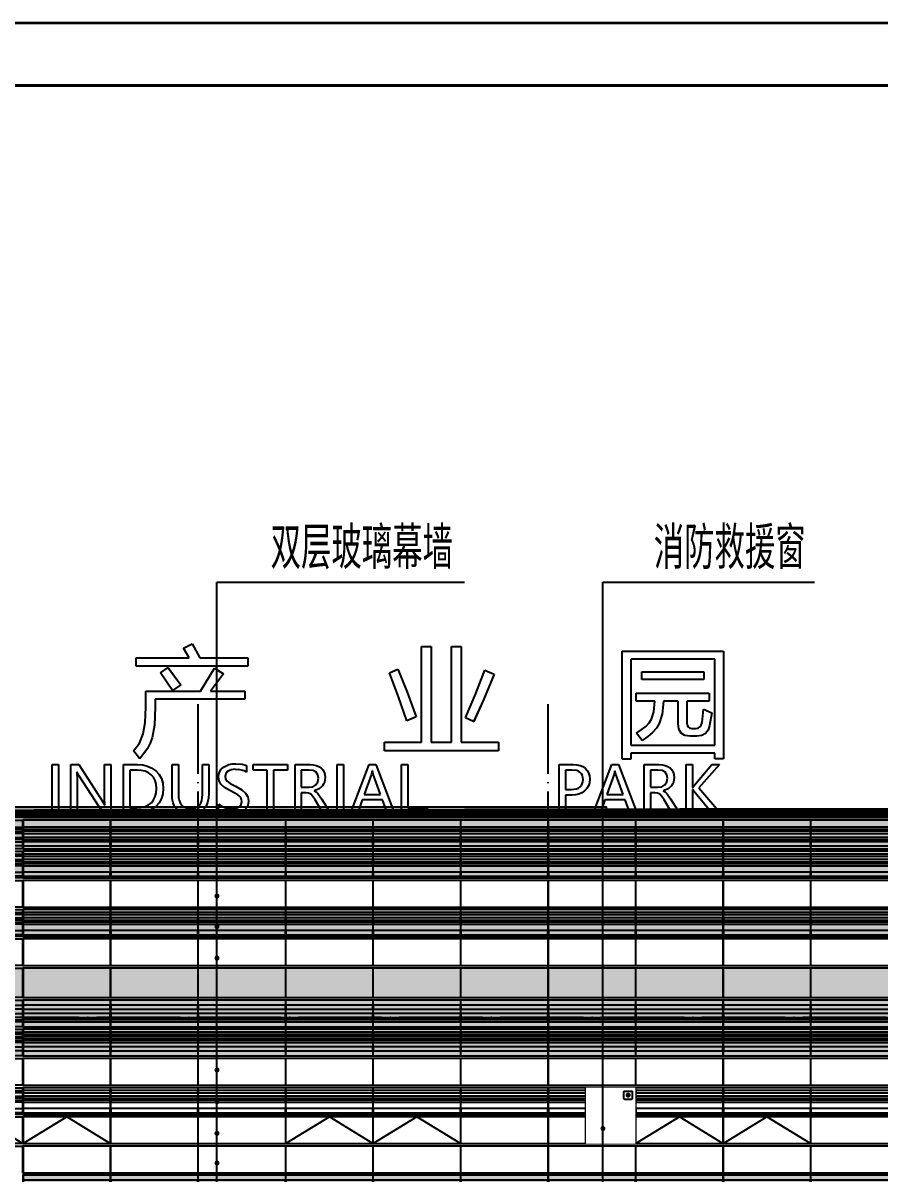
# Model space of a CAD drawing. Header units: millimetres. Extents: x 708158 to 1984082, y -168213 to -53.
# Drawn here: x 895153 to 915715, y -46207 to -18600 of the extents above; entities that cross this region are included whole.
import ezdxf

# ---------------------------------------------------------------- set-up
doc = ezdxf.new("R2010")
doc.units = ezdxf.units.MM
doc.header["$LTSCALE"] = 1000
doc.set_wipeout_variables(frame=1)
doc.linetypes.add('DASH', pattern=[0.35, 0.25, -0.1])
doc.linetypes.add('DOTE', pattern=[2.42, 2, -0.2, 0.02, -0.2])
doc.layers.get('0').update_dxf_attribs({"color": 8})
for name, color, linetype in [('A-AXIS', 1, 'DOTE'), ('A-看线', 63, 'Continuous'), ('DIM_LEAD', 3, 'Continuous'), ('DOTE', 1, 'DOTE'), ('PUB_TEXT', 7, 'Continuous'), ('WINDOW', 4, 'Continuous'), ('看线', 115, 'Continuous'), ('立面加粗', 5, 'Continuous'), ('立面填充线2 穿孔板', 105, 'Continuous'), ('立面窗户线', 21, 'Continuous')]:
    doc.layers.add(name, color=color, linetype=linetype)
doc.layers.add('E-百叶', color=8, linetype='Continuous', lineweight=35)
doc.layers.add('图框', color=4, linetype='Continuous', lineweight=35)
doc.layers.add('不打印线', color=6, linetype='DASH', lineweight=0, plot=False)
doc.styles.add('_TCH_DIM', font='SIMPLEX', dxfattribs={"bigfont": 'GBCBIG'})

# ---------------------------------------------------------------- blocks, each defined once
blk = doc.blocks.new('A$C24AE1B25')
at = {"layer": '立面窗户线'}
blk.add_lwpolyline([(46850, 30), (0, 30), (-30, 30), (-300, 0), (-300, -30), (0, -30), (46850, -30)], dxfattribs=at)
blk = doc.blocks.new('A$C05264923')
at = {"layer": '立面窗户线'}
blk.add_lwpolyline([(46850, 30), (0, 30), (-90, 30), (-90, -30), (0, -30), (46850, -30)], dxfattribs=at)
blk = doc.blocks.new('A$C2A3A27BA')
at = {"layer": 'A-看线'}
for points in [[(0, -40), (2090, -40), (2090, -140), (0, -140)], [(0, -240), (2090, -240), (2090, -340), (0, -340)], [(2100, -40), (4190, -40), (4190, -140), (2100, -140)], [(2100, -240), (4190, -240), (4190, -340), (2100, -340)], [(4200, -40), (6290, -40), (6290, -140), (4200, -140)], [(4200, -240), (6290, -240), (6290, -340), (4200, -340)], [(6300, -40), (8390, -40), (8390, -140), (6300, -140)], [(6300, -240), (8390, -240), (8390, -340), (6300, -340)], [(0, -390), (2090, -390), (2090, -440), (0, -440)], [(2100, -390), (4190, -390), (4190, -440), (2100, -440)], [(4200, -390), (6290, -390), (6290, -440), (4200, -440)], [(6300, -390), (8390, -390), (8390, -440), (6300, -440)], [(0, -690), (2090, -690), (2090, -740), (0, -740)], [(0, -790), (2090, -790), (2090, -840), (0, -840)], [(2100, -690), (4190, -690), (4190, -740), (2100, -740)], [(2100, -790), (4190, -790), (4190, -840), (2100, -840)], [(4200, -690), (6290, -690), (6290, -740), (4200, -740)], [(4200, -790), (6290, -790), (6290, -840), (4200, -840)], [(6300, -690), (8390, -690), (8390, -740), (6300, -740)], [(6300, -790), (8390, -790), (8390, -840), (6300, -840)], [(0, -890), (2090, -890), (2090, -940), (0, -940)], [(0, -1040), (2090, -1040), (2090, -1140), (0, -1140)], [(2100, -890), (4190, -890), (4190, -940), (2100, -940)], [(2100, -1040), (4190, -1040), (4190, -1140), (2100, -1140)], [(4200, -890), (6290, -890), (6290, -940), (4200, -940)], [(4200, -1040), (6290, -1040), (6290, -1140), (4200, -1140)], [(6300, -890), (8390, -890), (8390, -940), (6300, -940)], [(6300, -1040), (8390, -1040), (8390, -1140), (6300, -1140)]]:
    blk.add_lwpolyline(points, close=True, dxfattribs=at)
at = {"layer": 'WINDOW'}
for points in [[(2090, 80), (2100, 80), (2100, -560), (2090, -560)], [(4190, 80), (4200, 80), (4200, -560), (4190, -560)], [(6290, 80), (6300, 80), (6300, -560), (6290, -560)], [(8390, 80), (8400, 80), (8400, -560), (8390, -560)], [(2090, -620), (2100, -620), (2100, -1260), (2090, -1260)], [(4190, -620), (4200, -620), (4200, -1260), (4190, -1260)], [(6290, -620), (6300, -620), (6300, -1260), (6290, -1260)], [(8390, -620), (8400, -620), (8400, -1260), (8390, -1260)]]:
    blk.add_lwpolyline(points, close=True, dxfattribs=at)
blk = doc.blocks.new('A$C646C2EE2')
at = {"layer": 'A-看线'}
for points in [[(0, -70), (2090, -70), (2090, -120), (0, -120)], [(0, -200), (2090, -200), (2090, -250), (0, -250)], [(2100, -70), (4190, -70), (4190, -120), (2100, -120)], [(2100, -200), (4190, -200), (4190, -250), (2100, -250)], [(4200, -70), (6290, -70), (6290, -120), (4200, -120)], [(4200, -200), (6290, -200), (6290, -250), (4200, -250)], [(6300, -70), (8390, -70), (8390, -120), (6300, -120)], [(6300, -200), (8390, -200), (8390, -250), (6300, -250)], [(0, -300), (2090, -300), (2090, -350), (0, -350)], [(0, -500), (2090, -500), (2090, -600), (0, -600)], [(2100, -300), (4190, -300), (4190, -350), (2100, -350)], [(2100, -500), (4190, -500), (4190, -600), (2100, -600)], [(4200, -300), (6290, -300), (6290, -350), (4200, -350)], [(4200, -500), (6290, -500), (6290, -600), (4200, -600)], [(6300, -300), (8390, -300), (8390, -350), (6300, -350)], [(6300, -500), (8390, -500), (8390, -600), (6300, -600)]]:
    blk.add_lwpolyline(points, close=True, dxfattribs=at)
at = {"layer": 'WINDOW'}
for points in [[(2090, 0), (2100, 0), (2100, -640), (2090, -640)], [(4190, 0), (4200, 0), (4200, -640), (4190, -640)], [(6290, 0), (6300, 0), (6300, -640), (6290, -640)], [(8390, 0), (8400, 0), (8400, -640), (8390, -640)]]:
    blk.add_lwpolyline(points, close=True, dxfattribs=at)
blk = doc.blocks.new('A$C455C528F')
at = {"layer": 'WINDOW'}
for points in [[(2090, 0), (2100, 0), (2100, -640), (2090, -640)], [(4190, 0), (4200, 0), (4200, -640), (4190, -640)], [(6290, 0), (6300, 0), (6300, -640), (6290, -640)], [(8390, 0), (8400, 0), (8400, -640), (8390, -640)], [(2090, -1400), (2100, -1400), (2100, -2040), (2090, -2040)], [(4190, -1400), (4200, -1400), (4200, -2040), (4190, -2040)], [(6290, -1400), (6300, -1400), (6300, -2040), (6290, -2040)], [(8390, -1400), (8400, -1400), (8400, -2040), (8390, -2040)], [(2090, -2100), (2100, -2100), (2100, -2740), (2090, -2740)], [(4190, -2100), (4200, -2100), (4200, -2740), (4190, -2740)], [(6290, -2100), (6300, -2100), (6300, -2740), (6290, -2740)], [(8390, -2100), (8400, -2100), (8400, -2740), (8390, -2740)]]:
    blk.add_lwpolyline(points, close=True, dxfattribs=at)
for points in [[(2100, -2040), (3145, -1400), (4190, -2040)], [(4200, -2040), (5245, -1400), (6290, -2040)]]:
    blk.add_lwpolyline(points, dxfattribs=at)
blk = doc.blocks.new('A$C68317506')
at = {"layer": 'A-看线'}
for points in [[(0, -40), (2090, -40), (2090, -140), (0, -140)], [(0, -240), (2090, -240), (2090, -340), (0, -340)], [(2100, -40), (4190, -40), (4190, -140), (2100, -140)], [(2100, -240), (4190, -240), (4190, -340), (2100, -340)], [(0, -390), (2090, -390), (2090, -440), (0, -440)], [(2100, -390), (4190, -390), (4190, -440), (2100, -440)], [(0, -690), (2090, -690), (2090, -740), (0, -740)], [(0, -790), (2090, -790), (2090, -840), (0, -840)], [(2100, -690), (4190, -690), (4190, -740), (2100, -740)], [(2100, -790), (4190, -790), (4190, -840), (2100, -840)], [(0, -890), (2090, -890), (2090, -940), (0, -940)], [(0, -1040), (2090, -1040), (2090, -1140), (0, -1140)], [(2100, -890), (4190, -890), (4190, -940), (2100, -940)], [(2100, -1040), (4190, -1040), (4190, -1140), (2100, -1140)], [(0, -2090), (2090, -2090), (2090, -2140), (0, -2140)], [(2100, -2090), (4190, -2090), (4190, -2140), (2100, -2140)], [(0, -2220), (2090, -2220), (2090, -2270), (0, -2270)], [(0, -2320), (2090, -2320), (2090, -2370), (0, -2370)], [(2100, -2220), (4190, -2220), (4190, -2270), (2100, -2270)], [(2100, -2320), (4190, -2320), (4190, -2370), (2100, -2370)], [(0, -2520), (2090, -2520), (2090, -2620), (0, -2620)], [(2100, -2520), (4190, -2520), (4190, -2620), (2100, -2620)]]:
    blk.add_lwpolyline(points, close=True, dxfattribs=at)
at = {"layer": 'WINDOW'}
for points in [[(2090, 80), (2100, 80), (2100, -560), (2090, -560)], [(4190, 80), (4200, 80), (4200, -560), (4190, -560)], [(2090, -620), (2100, -620), (2100, -1260), (2090, -1260)], [(4190, -620), (4200, -620), (4200, -1260), (4190, -1260)], [(2090, -1320), (2100, -1320), (2100, -1960), (2090, -1960)], [(4190, -1320), (4200, -1320), (4200, -1960), (4190, -1960)], [(2090, -2020), (2100, -2020), (2100, -2660), (2090, -2660)], [(4190, -2020), (4200, -2020), (4200, -2660), (4190, -2660)], [(2090, -2720), (2100, -2720), (2100, -3360), (2090, -3360)], [(4190, -2720), (4200, -2720), (4200, -3360), (4190, -3360)], [(2090, -3420), (2100, -3420), (2100, -4060), (2090, -4060)], [(4190, -3420), (4200, -3420), (4200, -4060), (4190, -4060)]]:
    blk.add_lwpolyline(points, close=True, dxfattribs=at)
blk.add_lwpolyline([(2100, -3360), (3145, -2720), (4190, -3360)], dxfattribs=at)
blk = doc.blocks.new('A$C22B71AAA')
at = {"layer": '立面填充线2 穿孔板'}
for points in [[(5, 420), (46845, 420), (46845, -220), (5, -220)], [(5, -280), (46845, -280), (46845, -920), (5, -920)]]:
    blk.add_hatch(color=256, dxfattribs=at).paths.add_polyline_path(points)
at = {"layer": 'A-看线'}
for points in [[(5, 420), (46845, 420), (46845, -220), (5, -220)], [(5, -280), (46845, -280), (46845, -920), (5, -920)], [(5, -1680), (46845, -1680), (46845, -2320), (5, -2320)]]:
    blk.add_lwpolyline(points, close=True, dxfattribs=at)
blk.add_blockref('A$C68317506', (42655, 340), dxfattribs=at)
at = {"layer": 'WINDOW'}
for name, p in [('A$C2A3A27BA', (25855, 340)), ('A$C2A3A27BA', (34255, 340)), ('A$C05264923', (0, -250)), ('A$C455C528F', (25855, -980)), ('A$C455C528F', (34255, -980)), ('A$C05264923', (0, -1650)), ('A$C646C2EE2', (25855, -1680)), ('A$C646C2EE2', (34255, -1680)), ('A$C05264923', (0, -2350)), ('A$C05264923', (0, -3050))]:
    blk.add_blockref(name, p, dxfattribs=at)
at = {"layer": '立面窗户线'}
for p in [(0, 450), (0, -950)]:
    blk.add_blockref('A$C24AE1B25', p, dxfattribs=at)
blk = doc.blocks.new('A$C2A9D17C4')
at = {"layer": '看线'}
for p, q in [((8051, 3961), (8256, 4063)), ((8185, 3728), (8051, 3961)), ((8256, 4063), (8256, 4063)), ((8256, 4063), (8441, 3728)), ((8256, 4063), (8256, 4063)), ((8256, 4063), (8256, 4063)), ((8256, 4063), (8441, 3728)), ((13761, 1708), (13761, 3999)), ((13761, 3999), (13994, 3999)), ((13994, 3999), (13994, 3999)), ((13994, 3999), (13994, 1708)), ((13994, 3999), (13994, 1708)), ((14480, 1708), (14480, 3999)), ((14480, 3999), (14713, 3999)), ((14713, 3999), (14713, 3999)), ((14713, 3999), (14713, 1708)), ((14713, 3999), (14713, 1708)), ((18577, 1303), (18577, 3894)), ((18577, 3894), (21005, 3894)), ((21005, 3894), (21005, 3894)), ((21005, 3894), (21005, 1306)), ((21005, 3894), (21005, 1306)), ((6919, 3531), (6919, 3728)), ((6919, 3728), (8185, 3728)), ((8441, 3728), (8441, 3728)), ((8441, 3728), (9593, 3728)), ((9593, 3728), (9593, 3728)), ((9593, 3728), (9593, 3531)), ((9593, 3728), (9593, 3531)), ((18786, 3700), (18786, 1636)), ((18786, 3700), (18786, 1636)), ((20797, 3700), (18786, 3700)), ((18786, 3700), (18786, 3700)), ((20797, 1636), (20797, 3700)), ((9593, 3531), (6919, 3531)), ((7499, 3372), (7682, 3495)), ((7790, 2948), (7499, 3372)), ((7682, 3494), (7682, 3495)), ((7682, 3495), (7987, 3084)), ((7682, 3495), (7682, 3495)), ((7682, 3495), (7682, 3494)), ((7682, 3494), (7987, 3084)), ((8459, 2934), (8794, 3483)), ((9008, 3347), (8700, 2934)), ((9008, 3347), (8700, 2934)), ((8794, 3483), (8795, 3483)), ((8795, 3483), (8794, 3483)), ((8794, 3483), (8794, 3483)), ((8794, 3483), (9008, 3347)), ((8795, 3483), (9008, 3347)), ((9008, 3347), (9008, 3347)), ((9593, 3531), (9593, 3531)), ((12990, 3367), (13193, 3456)), ((13209, 2796), (12990, 3367)), ((13193, 3456), (13417, 2904)), ((13193, 3456), (13193, 3456)), ((13193, 3456), (13193, 3456)), ((13193, 3456), (13193, 3456)), ((13193, 3456), (13417, 2904)), ((15068, 2872), (15279, 3431)), ((15504, 3342), (15252, 2725)), ((15503, 3342), (15252, 2725)), ((15279, 3431), (15279, 3431)), ((15279, 3431), (15279, 3431)), ((15279, 3431), (15503, 3342)), ((15279, 3431), (15279, 3431)), ((15279, 3431), (15503, 3342)), ((15504, 3342), (15503, 3342)), ((19046, 3209), (19046, 3397)), ((19046, 3397), (20536, 3397)), ((20536, 3397), (20536, 3397)), ((20536, 3397), (20536, 3209)), ((20536, 3397), (20536, 3209)), ((7987, 3084), (7790, 2948)), ((7987, 3084), (7790, 2948)), ((7987, 3084), (7987, 3084)), ((20536, 3209), (19046, 3209)), ((20536, 3209), (20536, 3209)), ((7147, 2546), (7147, 2934)), ((7147, 2934), (8459, 2934)), ((7790, 2948), (7790, 2948)), ((7790, 2948), (7790, 2948)), ((7790, 2948), (7790, 2948)), ((8700, 2934), (8700, 2934)), ((8700, 2934), (9521, 2934)), ((9521, 2934), (9521, 2934)), ((9521, 2934), (9521, 2740)), ((9521, 2934), (9521, 2740)), ((13406, 2216), (13209, 2796)), ((13417, 2904), (13634, 2318)), ((13417, 2904), (13634, 2318)), ((13417, 2904), (13417, 2904)), ((14813, 2293), (15068, 2872)), ((18910, 2693), (18910, 2881)), ((18910, 2881), (20666, 2881)), ((20666, 2881), (20667, 2881)), ((20666, 2881), (20666, 2693)), ((20667, 2881), (20667, 2693)), ((7131, 2182), (7147, 2546)), ((7371, 2546), (7353, 2117)), ((7371, 2546), (7353, 2117)), ((7371, 2740), (7371, 2546)), ((7371, 2740), (7371, 2546)), ((9521, 2740), (7371, 2740)), ((7371, 2740), (7371, 2740)), ((7371, 2546), (7371, 2546)), ((9521, 2740), (9521, 2740)), ((15252, 2725), (15012, 2202)), ((15252, 2725), (15013, 2202)), ((15252, 2725), (15252, 2725)), ((19357, 2693), (18910, 2693)), ((19333, 2433), (19357, 2693)), ((19565, 2693), (19535, 2377)), ((19565, 2693), (19535, 2377)), ((19920, 2693), (19565, 2693)), ((19565, 2693), (19565, 2693)), ((19920, 2155), (19920, 2693)), ((20125, 2693), (20125, 2174)), ((20126, 2693), (20125, 2693)), ((20126, 2693), (20126, 2174)), ((20666, 2693), (20126, 2693)), ((20492, 2180), (20525, 2496)), ((20525, 2496), (20525, 2496)), ((20525, 2496), (20525, 2496)), ((20525, 2496), (20725, 2415)), ((20525, 2496), (20525, 2496)), ((20525, 2496), (20725, 2415)), ((20667, 2693), (20666, 2693)), ((13634, 2318), (13406, 2216)), ((13634, 2318), (13406, 2216)), ((13406, 2216), (13406, 2216)), ((13406, 2216), (13406, 2216)), ((13406, 2216), (13406, 2216)), ((13634, 2318), (13634, 2318)), ((15012, 2202), (14813, 2293)), ((19221, 2170), (19277, 2257)), ((19277, 2257), (19333, 2433)), ((19535, 2377), (19465, 2157)), ((19535, 2377), (19465, 2157)), ((19535, 2377), (19535, 2377)), ((20725, 2415), (20675, 2110)), ((20725, 2415), (20675, 2110)), ((20725, 2415), (20725, 2415)), ((7083, 1908), (7131, 2182)), ((7353, 2117), (7296, 1813)), ((7353, 2117), (7296, 1813)), ((7353, 2117), (7353, 2117)), ((15013, 2202), (15012, 2202)), ((15013, 2202), (15012, 2202)), ((15012, 2202), (15012, 2202)), ((18916, 1927), (19142, 2086)), ((19142, 2086), (19221, 2170)), ((19306, 1940), (19193, 1840)), ((19306, 1940), (19193, 1840)), ((19397, 2045), (19306, 1940)), ((19397, 2045), (19306, 1940)), ((19306, 1940), (19306, 1940)), ((19465, 2157), (19397, 2045)), ((19465, 2157), (19397, 2045)), ((19397, 2045), (19397, 2045)), ((19465, 2157), (19465, 2157)), ((19938, 2021), (19920, 2155)), ((19992, 1926), (19938, 2021)), ((20125, 2174), (20133, 2115)), ((20126, 2174), (20125, 2174)), ((20126, 2174), (20133, 2115)), ((20133, 2115), (20157, 2072)), ((20133, 2115), (20157, 2072)), ((20133, 2115), (20133, 2115)), ((20157, 2072), (20196, 2047)), ((20157, 2072), (20196, 2047)), ((20157, 2072), (20157, 2072)), ((20196, 2047), (20196, 2047)), ((20196, 2047), (20250, 2038)), ((20250, 2038), (20339, 2038)), ((20339, 2038), (20397, 2047)), ((20397, 2047), (20442, 2073)), ((20442, 2073), (20474, 2118)), ((20474, 2118), (20492, 2180)), ((20638, 1996), (20575, 1915)), ((20638, 1996), (20575, 1915)), ((20675, 2110), (20638, 1996)), ((20675, 2110), (20638, 1996)), ((20638, 1996), (20638, 1996)), ((20675, 2110), (20675, 2110)), ((6852, 1497), (6992, 1687)), ((6992, 1687), (7083, 1908)), ((7249, 1681), (7184, 1553)), ((7249, 1681), (7184, 1553)), ((7296, 1813), (7249, 1681)), ((7296, 1813), (7249, 1681)), ((7249, 1681), (7249, 1681)), ((7296, 1813), (7296, 1813)), ((12871, 1503), (12871, 1708)), ((12871, 1708), (13761, 1708)), ((13994, 1708), (13994, 1708)), ((13994, 1708), (14480, 1708)), ((14713, 1708), (14713, 1708)), ((14713, 1708), (15612, 1708)), ((15612, 1708), (15612, 1708)), ((15612, 1708), (15612, 1503)), ((15612, 1708), (15612, 1503)), ((19057, 1747), (18916, 1927)), ((19193, 1840), (19057, 1747)), ((19193, 1840), (19057, 1747)), ((19057, 1747), (19057, 1747)), ((19057, 1747), (19057, 1747)), ((19057, 1747), (19057, 1747)), ((19193, 1840), (19193, 1840)), ((20081, 1869), (19992, 1926)), ((20206, 1849), (20081, 1869)), ((20370, 1849), (20206, 1849)), ((20485, 1866), (20370, 1849)), ((20575, 1915), (20485, 1866)), ((20486, 1866), (20485, 1866)), ((20575, 1915), (20486, 1866)), ((20575, 1915), (20575, 1915)), ((7002, 1308), (6852, 1497)), ((7184, 1553), (7002, 1308)), ((7184, 1553), (7002, 1309)), ((7184, 1553), (7184, 1553)), ((15612, 1503), (12871, 1503)), ((15612, 1503), (15612, 1503)), ((18786, 1636), (18786, 1636)), ((18786, 1636), (20797, 1636)), ((18786, 1442), (18786, 1303)), ((18786, 1442), (18786, 1303)), ((20797, 1442), (18786, 1442)), ((18786, 1442), (18786, 1442)), ((20797, 1306), (20797, 1442)), ((4896, 0), (4896, 1171)), ((4896, 1171), (5048, 1171)), ((5048, 1171), (5048, 0)), ((5048, 1171), (5048, 1171)), ((5048, 1171), (5048, 0)), ((5351, 0), (5351, 1171)), ((5351, 1171), (5541, 1171)), ((5541, 1171), (5541, 1171)), ((5541, 1171), (6114, 276)), ((5541, 1171), (6114, 276)), ((6158, 366), (6158, 1171)), ((6158, 1171), (6308, 1171)), ((6308, 1171), (6308, 1171)), ((6308, 1171), (6308, 0)), ((6308, 1171), (6308, 0)), ((6610, 0), (6610, 1171)), ((6610, 1171), (6945, 1171)), ((6945, 1171), (7072, 1161)), ((7002, 1308), (7002, 1309)), ((7002, 1309), (7002, 1308)), ((7002, 1308), (7002, 1308)), ((7072, 1161), (7072, 1161)), ((7072, 1161), (7188, 1132)), ((7188, 1132), (7293, 1084)), ((7188, 1132), (7293, 1084)), ((7188, 1132), (7188, 1132)), ((7775, 460), (7775, 1171)), ((7775, 1171), (7927, 1171)), ((7927, 1171), (7927, 1171)), ((7927, 1171), (7927, 466)), ((7927, 1171), (7927, 466)), ((8506, 455), (8506, 1171)), ((8506, 1171), (8658, 1171)), ((8658, 1171), (8658, 1171)), ((8658, 1171), (8658, 477)), ((8658, 1171), (8658, 477)), ((8958, 1059), (9009, 1105)), ((9009, 1105), (9072, 1143)), ((9072, 1143), (9142, 1169)), ((9142, 1169), (9219, 1185)), ((9219, 1185), (9305, 1191)), ((9305, 1191), (9305, 1191)), ((9305, 1191), (9456, 1180)), ((9305, 1191), (9305, 1191)), ((9456, 1180), (9456, 1180)), ((9456, 1180), (9561, 1148)), ((9561, 1148), (9561, 984)), ((9561, 1148), (9561, 1148)), ((9561, 1148), (9561, 984)), ((9721, 1037), (9721, 1171)), ((9721, 1171), (10547, 1171)), ((10547, 1171), (10547, 1171)), ((10547, 1171), (10547, 1037)), ((10547, 1171), (10547, 1037)), ((10727, 0), (10727, 1171)), ((10727, 1171), (11084, 1171)), ((11084, 1171), (11165, 1166)), ((11165, 1166), (11165, 1166)), ((11165, 1166), (11236, 1151)), ((11236, 1151), (11236, 1151)), ((11236, 1151), (11298, 1125)), ((11298, 1125), (11352, 1089)), ((11298, 1125), (11351, 1089)), ((11298, 1125), (11298, 1125)), ((11738, 0), (11738, 1171)), ((11738, 1171), (11889, 1171)), ((11889, 1171), (11889, 0)), ((11889, 1171), (11889, 1171)), ((11889, 1171), (11889, 0)), ((12059, 0), (12505, 1171)), ((12505, 1171), (12667, 1171)), ((12667, 1171), (12667, 1171)), ((12667, 1171), (13113, 0)), ((12667, 1171), (13113, 0)), ((13282, 0), (13282, 1171)), ((13282, 1171), (13434, 1171)), ((13434, 1171), (13434, 1171)), ((13434, 1171), (13434, 134)), ((13434, 1171), (13434, 134)), ((17065, 0), (17065, 1171)), ((17065, 1171), (17398, 1171)), ((17398, 1171), (17487, 1165)), ((17487, 1165), (17487, 1165)), ((17487, 1165), (17566, 1148)), ((17566, 1148), (17635, 1120)), ((17566, 1148), (17635, 1120)), ((17566, 1148), (17566, 1148)), ((17635, 1120), (17692, 1080)), ((17635, 1120), (17692, 1080)), ((17635, 1120), (17635, 1120)), ((17879, 0), (18325, 1171)), ((18325, 1171), (18486, 1171)), ((18486, 1171), (18487, 1171)), ((18486, 1171), (18933, 0)), ((18487, 1171), (18933, 0)), ((18786, 1303), (18577, 1303)), ((18786, 1303), (18786, 1303)), ((19102, 0), (19102, 1171)), ((19102, 1171), (19459, 1171)), ((19459, 1171), (19540, 1166)), ((19540, 1166), (19540, 1166)), ((19540, 1166), (19611, 1151)), ((19611, 1151), (19611, 1151)), ((19611, 1151), (19673, 1125)), ((19673, 1125), (19726, 1089)), ((19673, 1125), (19726, 1089)), ((19673, 1125), (19673, 1125)), ((20113, 0), (20113, 1171)), ((20113, 1171), (20264, 1171)), ((20264, 1171), (20264, 1171)), ((20264, 1171), (20264, 620)), ((20264, 1171), (20264, 620)), ((20299, 663), (20724, 1171)), ((20910, 1171), (20419, 609)), ((20910, 1171), (20419, 609)), ((20724, 1171), (20910, 1171)), ((21005, 1306), (20797, 1306)), ((20910, 1171), (20910, 1171)), ((21005, 1306), (21005, 1306)), ((5495, 987), (5501, 823)), ((5495, 987), (5501, 823)), ((5500, 987), (5495, 987)), ((5495, 987), (5495, 987)), ((5540, 911), (5500, 987)), ((6129, 0), (5540, 911)), ((6761, 1037), (6761, 134)), ((6762, 1037), (6761, 1037)), ((6762, 1037), (6762, 134)), ((6938, 1037), (6762, 1037)), ((7038, 1030), (6938, 1037)), ((7128, 1009), (7038, 1030)), ((7207, 974), (7128, 1009)), ((7276, 926), (7207, 974)), ((7333, 864), (7276, 926)), ((7293, 1084), (7387, 1016)), ((7293, 1084), (7387, 1016)), ((7293, 1084), (7293, 1084)), ((7373, 789), (7333, 864)), ((7387, 1016), (7464, 932)), ((7387, 1016), (7464, 932)), ((7387, 1016), (7387, 1016)), ((7464, 932), (7520, 835)), ((7464, 932), (7519, 835)), ((7464, 932), (7464, 932)), ((7519, 835), (7553, 724)), ((7520, 835), (7519, 835)), ((7520, 835), (7553, 724)), ((8892, 874), (8899, 943)), ((8906, 783), (8892, 874)), ((8899, 943), (8921, 1005)), ((8921, 1005), (8958, 1059)), ((9068, 958), (9051, 887)), ((9068, 958), (9051, 887)), ((9051, 887), (9063, 822)), ((9051, 887), (9062, 822)), ((9051, 887), (9051, 887)), ((9119, 1012), (9068, 958)), ((9118, 1012), (9068, 958)), ((9068, 958), (9068, 958)), ((9196, 1046), (9118, 1012)), ((9119, 1012), (9118, 1012)), ((9196, 1046), (9119, 1012)), ((9293, 1057), (9196, 1046)), ((9196, 1046), (9196, 1046)), ((9293, 1057), (9371, 1052)), ((9441, 1039), (9371, 1052)), ((9505, 1016), (9441, 1039)), ((9561, 984), (9505, 1016)), ((9561, 984), (9561, 984)), ((9561, 984), (9561, 984)), ((9561, 984), (9561, 984)), ((10057, 1037), (9721, 1037)), ((10057, 0), (10057, 1037)), ((10209, 1037), (10209, 0)), ((10209, 1037), (10209, 0)), ((10547, 1037), (10209, 1037)), ((10209, 1037), (10209, 1037)), ((10547, 1037), (10547, 1037)), ((10878, 1039), (10878, 625)), ((10878, 1039), (10878, 625)), ((11059, 1039), (10878, 1039)), ((10878, 1039), (10878, 1039)), ((11158, 1026), (11059, 1039)), ((11230, 987), (11158, 1026)), ((11275, 926), (11230, 987)), ((11273, 756), (11289, 845)), ((11289, 845), (11275, 926)), ((11351, 1089), (11394, 1043)), ((11352, 1089), (11351, 1089)), ((11352, 1089), (11394, 1043)), ((11394, 1043), (11424, 990)), ((11394, 1043), (11424, 990)), ((11394, 1043), (11394, 1043)), ((11424, 990), (11442, 928)), ((11424, 990), (11442, 928)), ((11424, 990), (11424, 990)), ((11448, 858), (11432, 747)), ((11448, 858), (11432, 747)), ((11442, 928), (11448, 858)), ((11442, 928), (11448, 858)), ((11442, 928), (11442, 928)), ((11448, 858), (11448, 858)), ((12562, 940), (12386, 453)), ((12562, 940), (12387, 453)), ((12581, 1021), (12562, 940)), ((12581, 1021), (12562, 940)), ((12562, 940), (12562, 940)), ((12585, 1021), (12581, 1021)), ((12581, 1021), (12581, 1021)), ((12603, 940), (12585, 1021)), ((12780, 453), (12603, 940)), ((17216, 1038), (17216, 571)), ((17216, 1038), (17216, 571)), ((17371, 1038), (17216, 1038)), ((17216, 1038), (17216, 1038)), ((17488, 1024), (17371, 1038)), ((17534, 1006), (17488, 1024)), ((17571, 982), (17534, 1006)), ((17601, 950), (17571, 982)), ((17621, 911), (17601, 950)), ((17638, 812), (17621, 911)), ((17692, 1080), (17738, 1029)), ((17692, 1080), (17738, 1029)), ((17692, 1080), (17692, 1080)), ((17738, 1029), (17771, 968)), ((17738, 1029), (17771, 968)), ((17738, 1029), (17738, 1029)), ((17771, 968), (17791, 898)), ((17771, 968), (17790, 898)), ((17771, 968), (17771, 968)), ((17790, 898), (17797, 818)), ((17791, 898), (17790, 898)), ((17791, 898), (17797, 818)), ((18381, 940), (18206, 453)), ((18381, 940), (18206, 453)), ((18400, 1021), (18381, 940)), ((18400, 1021), (18381, 940)), ((18381, 940), (18381, 940)), ((18404, 1021), (18400, 1021)), ((18400, 1021), (18400, 1021)), ((18422, 940), (18404, 1021)), ((18599, 453), (18422, 940)), ((19253, 1039), (19253, 625)), ((19253, 1039), (19253, 625)), ((19434, 1039), (19253, 1039)), ((19253, 1039), (19253, 1039)), ((19533, 1026), (19434, 1039)), ((19605, 987), (19533, 1026)), ((19650, 926), (19605, 987)), ((19648, 756), (19664, 845)), ((19664, 845), (19650, 926)), ((19726, 1089), (19769, 1043)), ((19726, 1089), (19769, 1043)), ((19726, 1089), (19726, 1089)), ((19769, 1043), (19799, 990)), ((19769, 1043), (19799, 990)), ((19769, 1043), (19769, 1043)), ((19799, 990), (19817, 928)), ((19799, 990), (19817, 928)), ((19799, 990), (19799, 990)), ((19823, 858), (19807, 747)), ((19823, 858), (19807, 747)), ((19817, 928), (19823, 858)), ((19817, 928), (19823, 858)), ((19817, 928), (19817, 928)), ((19823, 858), (19823, 858)), ((5501, 823), (5501, 0)), ((5501, 823), (5501, 0)), ((5501, 823), (5501, 823)), ((7397, 699), (7373, 789)), ((7405, 597), (7397, 699)), ((7397, 493), (7405, 597)), ((7553, 724), (7564, 600)), ((7553, 724), (7564, 600)), ((7553, 724), (7553, 724)), ((7564, 600), (7553, 471)), ((7564, 600), (7553, 471)), ((7564, 600), (7564, 600)), ((8948, 702), (8906, 783)), ((9034, 624), (8948, 702)), ((9180, 539), (9034, 624)), ((9062, 822), (9098, 771)), ((9063, 822), (9062, 822)), ((9063, 822), (9098, 771)), ((9098, 771), (9172, 718)), ((9098, 771), (9172, 718)), ((9098, 771), (9098, 771)), ((9172, 718), (9301, 649)), ((9172, 718), (9301, 649)), ((9172, 718), (9172, 718)), ((9301, 649), (9448, 567)), ((9301, 649), (9447, 567)), ((9301, 649), (9301, 649)), ((9447, 567), (9542, 485)), ((9448, 567), (9447, 567)), ((9448, 567), (9542, 485)), ((10878, 625), (10878, 625)), ((10878, 625), (11057, 625)), ((11057, 625), (11150, 640)), ((11150, 640), (11225, 686)), ((11302, 589), (11188, 542)), ((11225, 686), (11273, 756)), ((11383, 657), (11302, 589)), ((11383, 657), (11302, 589)), ((11302, 589), (11302, 589)), ((11412, 700), (11383, 657)), ((11412, 700), (11383, 657)), ((11383, 657), (11383, 657)), ((11432, 747), (11412, 700)), ((11432, 747), (11412, 700)), ((11412, 700), (11412, 700)), ((11432, 747), (11432, 747)), ((17216, 571), (17216, 571)), ((17216, 571), (17356, 571)), ((17356, 571), (17478, 586)), ((17478, 586), (17526, 606)), ((17526, 606), (17566, 633)), ((17566, 633), (17598, 668)), ((17598, 668), (17620, 709)), ((17620, 709), (17634, 757)), ((17634, 757), (17638, 812)), ((17728, 596), (17674, 539)), ((17728, 596), (17675, 539)), ((17766, 662), (17728, 596)), ((17766, 662), (17728, 596)), ((17728, 596), (17728, 596)), ((17789, 736), (17766, 662)), ((17789, 736), (17766, 662)), ((17766, 662), (17766, 662)), ((17797, 818), (17789, 736)), ((17797, 818), (17789, 736)), ((17789, 736), (17789, 736)), ((17797, 818), (17797, 818)), ((19253, 625), (19253, 625)), ((19253, 625), (19432, 625)), ((19432, 625), (19525, 640)), ((19525, 640), (19600, 686)), ((19677, 589), (19563, 542)), ((19600, 686), (19648, 756)), ((19758, 657), (19677, 589)), ((19758, 657), (19677, 589)), ((19677, 589), (19677, 589)), ((19787, 700), (19758, 657)), ((19787, 700), (19758, 657)), ((19758, 657), (19758, 657)), ((19807, 747), (19787, 700)), ((19807, 747), (19787, 700)), ((19787, 700), (19787, 700)), ((19807, 747), (19807, 747)), ((20264, 620), (20264, 620)), ((20264, 620), (20268, 620)), ((20264, 576), (20264, 0)), ((20264, 576), (20264, 0)), ((20268, 576), (20264, 576)), ((20264, 576), (20264, 576)), ((20268, 620), (20299, 663)), ((20299, 532), (20268, 576)), ((20419, 609), (20946, 0)), ((20419, 609), (20946, 0)), ((20419, 609), (20419, 609)), ((6166, 195), (6158, 366)), ((7280, 256), (7334, 322)), ((7334, 322), (7374, 402)), ((7374, 402), (7397, 493)), ((7520, 355), (7464, 253)), ((7519, 355), (7464, 253)), ((7553, 471), (7519, 355)), ((7520, 355), (7519, 355)), ((7553, 471), (7520, 355)), ((7553, 471), (7553, 471)), ((7782, 347), (7775, 460)), ((7802, 250), (7782, 347)), ((7927, 466), (7931, 384)), ((7927, 466), (7931, 384)), ((7927, 466), (7927, 466)), ((7931, 384), (7945, 313)), ((7931, 384), (7945, 313)), ((7931, 384), (7931, 384)), ((7945, 313), (7968, 252)), ((7945, 313), (7968, 252)), ((7945, 313), (7945, 313)), ((8466, 248), (8489, 306)), ((8489, 306), (8502, 375)), ((8502, 375), (8506, 455)), ((8651, 361), (8629, 260)), ((8651, 361), (8630, 260)), ((8658, 477), (8651, 361)), ((8658, 477), (8651, 361)), ((8651, 361), (8651, 361)), ((8658, 477), (8658, 477)), ((9353, 446), (9180, 539)), ((9394, 414), (9353, 446)), ((9426, 377), (9394, 414)), ((9446, 335), (9426, 377)), ((9437, 211), (9452, 288)), ((9452, 288), (9446, 335)), ((9542, 485), (9594, 397)), ((9542, 485), (9594, 397)), ((9542, 485), (9542, 485)), ((9594, 397), (9611, 299)), ((9594, 397), (9611, 299)), ((9594, 397), (9594, 397)), ((9611, 299), (9604, 227)), ((9611, 299), (9604, 227)), ((9611, 299), (9611, 299)), ((10878, 493), (10878, 0)), ((10878, 493), (10878, 0)), ((10987, 493), (10878, 493)), ((10878, 493), (10878, 493)), ((11050, 484), (10987, 493)), ((11103, 458), (11050, 484)), ((11154, 407), (11103, 458)), ((11209, 325), (11154, 407)), ((11188, 542), (11188, 538)), ((11188, 542), (11188, 538)), ((11188, 542), (11188, 542)), ((11188, 538), (11233, 514)), ((11188, 538), (11233, 514)), ((11188, 538), (11188, 538)), ((11404, 0), (11209, 325)), ((11233, 514), (11272, 480)), ((11233, 514), (11272, 480)), ((11233, 514), (11233, 514)), ((11272, 480), (11363, 351)), ((11272, 480), (11363, 351)), ((11272, 480), (11272, 480)), ((11363, 351), (11582, 0)), ((11363, 351), (11582, 0)), ((11363, 351), (11363, 351)), ((12339, 321), (12226, 0)), ((12339, 321), (12226, 0)), ((12826, 321), (12339, 321)), ((12339, 321), (12339, 321)), ((12387, 453), (12386, 453)), ((12387, 453), (12780, 453)), ((12946, 0), (12826, 321)), ((17216, 438), (17216, 0)), ((17216, 438), (17216, 0)), ((17216, 438), (17216, 438)), ((17368, 438), (17216, 438)), ((17456, 442), (17368, 438)), ((17537, 460), (17456, 442)), ((17456, 442), (17456, 442)), ((17610, 492), (17537, 460)), ((17609, 492), (17537, 460)), ((17537, 460), (17537, 460)), ((17674, 539), (17609, 492)), ((17610, 492), (17609, 492)), ((17675, 539), (17610, 492)), ((17675, 539), (17674, 539)), ((18158, 321), (18046, 0)), ((18158, 321), (18046, 0)), ((18646, 321), (18158, 321)), ((18158, 321), (18158, 321)), ((18206, 453), (18206, 453)), ((18206, 453), (18599, 453)), ((18765, 0), (18646, 321)), ((19253, 493), (19253, 0)), ((19253, 493), (19253, 0)), ((19362, 493), (19253, 493)), ((19253, 493), (19253, 493)), ((19425, 484), (19362, 493)), ((19478, 458), (19425, 484)), ((19528, 407), (19478, 458)), ((19584, 325), (19528, 407)), ((19563, 542), (19563, 538)), ((19563, 542), (19563, 538)), ((19563, 542), (19563, 542)), ((19563, 538), (19608, 514)), ((19563, 538), (19608, 514)), ((19563, 538), (19563, 538)), ((19779, 0), (19584, 325)), ((19608, 514), (19647, 480)), ((19608, 514), (19647, 480)), ((19608, 514), (19608, 514)), ((19647, 480), (19738, 351)), ((19647, 480), (19738, 351)), ((19647, 480), (19647, 480)), ((19738, 351), (19957, 0)), ((19738, 351), (19957, 0)), ((19738, 351), (19738, 351)), ((20739, 0), (20299, 532)), ((5048, 0), (4896, 0)), ((5048, 0), (5048, 0)), ((5501, 0), (5351, 0)), ((5501, 0), (5501, 0)), ((6114, 276), (6163, 195)), ((6114, 276), (6163, 195)), ((6114, 276), (6114, 276)), ((6308, 0), (6129, 0)), ((6163, 195), (6163, 195)), ((6163, 195), (6166, 195)), ((6308, 0), (6308, 0)), ((6932, 0), (6610, 0)), ((6762, 134), (6761, 134)), ((6762, 134), (6932, 134)), ((6932, 134), (7037, 141)), ((7065, 10), (6932, 0)), ((7037, 141), (7130, 164)), ((7185, 41), (7065, 10)), ((7065, 10), (7065, 10)), ((7130, 164), (7211, 202)), ((7293, 92), (7185, 41)), ((7292, 92), (7185, 41)), ((7185, 41), (7185, 41)), ((7211, 202), (7280, 256)), ((7387, 164), (7292, 92)), ((7293, 92), (7292, 92)), ((7387, 164), (7293, 92)), ((7464, 253), (7387, 164)), ((7464, 253), (7387, 164)), ((7387, 164), (7387, 164)), ((7464, 253), (7464, 253)), ((7836, 168), (7802, 250)), ((7883, 100), (7836, 168)), ((7944, 48), (7883, 100)), ((8018, 10), (7944, 48)), ((7968, 252), (8000, 203)), ((7968, 252), (8000, 203)), ((7968, 252), (7968, 252)), ((8000, 203), (8042, 164)), ((8000, 203), (8042, 164)), ((8000, 203), (8000, 203)), ((8065, -2), (8018, 10)), ((8042, 164), (8092, 137)), ((8042, 164), (8092, 137)), ((8042, 164), (8042, 164)), ((8092, 137), (8092, 137)), ((8092, 137), (8152, 120)), ((8152, 120), (8152, 120)), ((8152, 120), (8221, 115)), ((8221, 115), (8288, 120)), ((8288, 120), (8346, 136)), ((8346, 136), (8395, 163)), ((8404, 11), (8352, -2)), ((8395, 163), (8435, 200)), ((8482, 50), (8404, 11)), ((8482, 50), (8404, 11)), ((8404, 11), (8404, 11)), ((8435, 200), (8466, 248)), ((8545, 105), (8482, 50)), ((8545, 105), (8482, 50)), ((8482, 50), (8482, 50)), ((8594, 174), (8545, 105)), ((8594, 174), (8545, 105)), ((8545, 105), (8545, 105)), ((8630, 260), (8594, 174)), ((8629, 260), (8594, 174)), ((8594, 174), (8594, 174)), ((8630, 260), (8629, 260)), ((8891, 220), (8954, 177)), ((8891, 220), (8891, 220)), ((8891, 48), (8891, 220)), ((8891, 220), (8891, 220)), ((8891, 220), (8891, 220)), ((8891, 220), (8954, 177)), ((8946, 21), (8891, 48)), ((9026, 0), (8946, 21)), ((8954, 177), (9035, 143)), ((8954, 177), (9035, 143)), ((8954, 177), (8954, 177)), ((9035, 143), (9035, 143)), ((9035, 143), (9123, 120)), ((9123, 120), (9123, 120)), ((9123, 120), (9206, 113)), ((9206, 113), (9314, 124)), ((9314, 124), (9391, 157)), ((9365, 1), (9351, -2)), ((9366, 1), (9365, 1)), ((9438, 27), (9366, 1)), ((9391, 157), (9437, 211)), ((9499, 63), (9438, 27)), ((9499, 63), (9438, 27)), ((9438, 27), (9438, 27)), ((9548, 108), (9499, 63)), ((9548, 108), (9499, 63)), ((9499, 63), (9499, 63)), ((9583, 163), (9548, 108)), ((9583, 163), (9548, 108)), ((9548, 108), (9548, 108)), ((9604, 227), (9583, 163)), ((9604, 227), (9583, 163)), ((9583, 163), (9583, 163)), ((9604, 227), (9604, 227)), ((10209, 0), (10057, 0)), ((10209, 0), (10209, 0)), ((10878, 0), (10727, 0)), ((10878, 0), (10878, 0)), ((11582, 0), (11404, 0)), ((11582, 0), (11582, 0)), ((11889, 0), (11738, 0)), ((11889, 0), (11889, 0)), ((12226, 0), (12059, 0)), ((12226, 0), (12226, 0)), ((13113, 0), (12946, 0)), ((13113, 0), (13113, 0)), ((13900, 0), (13282, 0)), ((13434, 134), (13434, 134)), ((13434, 134), (13900, 134)), ((13900, 134), (13900, 134)), ((13900, 134), (13900, 0)), ((13900, 134), (13900, 0)), ((13900, 0), (13900, 0)), ((17216, 0), (17065, 0)), ((17216, 0), (17216, 0)), ((18046, 0), (17879, 0)), ((18046, 0), (18046, 0)), ((18933, 0), (18765, 0)), ((18933, 0), (18933, 0)), ((19253, 0), (19102, 0)), ((19253, 0), (19253, 0)), ((19957, 0), (19779, 0)), ((19957, 0), (19957, 0)), ((20264, 0), (20113, 0)), ((20264, 0), (20264, 0)), ((20946, 0), (20739, 0)), ((20946, 0), (20946, 0)), ((8106, -12), (8065, -2)), ((8207, -20), (8106, -12)), ((8313, -12), (8207, -20)), ((8207, -20), (8207, -20)), ((8352, -2), (8313, -12)), ((8313, -12), (8313, -12)), ((8352, -2), (8352, -2)), ((9038, -2), (9026, 0)), ((9188, -20), (9038, -2)), ((9282, -15), (9188, -20)), ((9188, -20), (9188, -20)), ((9351, -2), (9282, -15)), ((9282, -15), (9282, -15)), ((9351, -2), (9351, -2))]:
    blk.add_line(p, q, dxfattribs=at)
blk = doc.blocks.new('A$C77236AF1')
at = {"layer": 'A-看线'}
for points in [[(0, -270), (2090, -270), (2090, -320), (0, -320)], [(2100, -270), (4190, -270), (4190, -320), (2100, -320)], [(4200, -270), (6290, -270), (6290, -320), (4200, -320)], [(6300, -270), (8390, -270), (8390, -320), (6300, -320)], [(0, -370), (2090, -370), (2090, -420), (0, -420)], [(0, -520), (2090, -520), (2090, -570), (0, -570)], [(2100, -370), (4190, -370), (4190, -420), (2100, -420)], [(2100, -520), (4190, -520), (4190, -570), (2100, -570)], [(4200, -370), (6290, -370), (6290, -420), (4200, -420)], [(4200, -520), (6290, -520), (6290, -570), (4200, -570)], [(6300, -370), (8390, -370), (8390, -420), (6300, -420)], [(6300, -520), (8390, -520), (8390, -570), (6300, -570)], [(0, -620), (2090, -620), (2090, -720), (0, -720)], [(2100, -620), (4190, -620), (4190, -720), (2100, -720)], [(4200, -620), (6290, -620), (6290, -720), (4200, -720)], [(6300, -620), (8390, -620), (8390, -720), (6300, -720)], [(0, -920), (2090, -920), (2090, -970), (0, -970)], [(0, -1050), (2090, -1050), (2090, -1100), (0, -1100)], [(2100, -920), (4190, -920), (4190, -970), (2100, -970)], [(2100, -1050), (4190, -1050), (4190, -1100), (2100, -1100)], [(4200, -920), (6290, -920), (6290, -970), (4200, -970)], [(4200, -1050), (6290, -1050), (6290, -1100), (4200, -1100)], [(6300, -920), (8390, -920), (8390, -970), (6300, -970)], [(6300, -1050), (8390, -1050), (8390, -1100), (6300, -1100)], [(0, -1150), (2090, -1150), (2090, -1200), (0, -1200)], [(0, -1350), (2090, -1350), (2090, -1450), (0, -1450)], [(2100, -1150), (4190, -1150), (4190, -1200), (2100, -1200)], [(2100, -1350), (4190, -1350), (4190, -1450), (2100, -1450)], [(4200, -1150), (6290, -1150), (6290, -1200), (4200, -1200)], [(4200, -1350), (6290, -1350), (6290, -1450), (4200, -1450)], [(6300, -1150), (8390, -1150), (8390, -1200), (6300, -1200)], [(6300, -1350), (8390, -1350), (8390, -1450), (6300, -1450)]]:
    blk.add_lwpolyline(points, close=True, dxfattribs=at)
at = {"layer": 'WINDOW'}
for points in [[(2090, -100), (2100, -100), (2100, -790), (2090, -790)], [(4190, -100), (4200, -100), (4200, -790), (4190, -790)], [(6290, -100), (6300, -100), (6300, -790), (6290, -790)], [(8390, -100), (8400, -100), (8400, -790), (8390, -790)], [(2090, -850), (2100, -850), (2100, -1490), (2090, -1490)], [(4190, -850), (4200, -850), (4200, -1490), (4190, -1490)], [(6290, -850), (6300, -850), (6300, -1490), (6290, -1490)], [(8390, -850), (8400, -850), (8400, -1490), (8390, -1490)]]:
    blk.add_lwpolyline(points, close=True, dxfattribs=at)
blk = doc.blocks.new('A$Ceb045a45')
at = {"layer": '立面填充线2 穿孔板'}
for points in [[(305, -130), (47145, -130), (47145, -820), (305, -820)], [(305, -880), (47145, -880), (47145, -1520), (305, -1520)], [(305, -2280), (47145, -2280), (47145, -2920), (305, -2920)], [(305, -3680), (47145, -3680), (47145, -4390), (305, -4390)]]:
    blk.add_hatch(color=256, dxfattribs=at).paths.add_polyline_path(points)
at = {"layer": 'A-看线'}
for points in [[(305, -130), (47145, -130), (47145, -820), (305, -820)], [(42955, -300), (45045, -300), (45045, -350), (42955, -350)], [(42955, -400), (45045, -400), (45045, -450), (42955, -450)], [(42955, -550), (45045, -550), (45045, -600), (42955, -600)], [(45055, -300), (47145, -300), (47145, -350), (45055, -350)], [(45055, -400), (47145, -400), (47145, -450), (45055, -450)], [(45055, -550), (47145, -550), (47145, -600), (45055, -600)], [(42955, -650), (45045, -650), (45045, -750), (42955, -750)], [(45055, -650), (47145, -650), (47145, -750), (45055, -750)], [(305, -880), (47145, -880), (47145, -1520), (305, -1520)], [(42955, -950), (45045, -950), (45045, -1000), (42955, -1000)], [(42955, -1080), (45045, -1080), (45045, -1130), (42955, -1130)], [(45055, -950), (47145, -950), (47145, -1000), (45055, -1000)], [(45055, -1080), (47145, -1080), (47145, -1130), (45055, -1130)], [(42955, -1180), (45045, -1180), (45045, -1230), (42955, -1230)], [(42955, -1380), (45045, -1380), (45045, -1480), (42955, -1480)], [(45055, -1180), (47145, -1180), (47145, -1230), (45055, -1230)], [(45055, -1380), (47145, -1380), (47145, -1480), (45055, -1480)], [(305, -2280), (47145, -2280), (47145, -2920), (305, -2920)], [(305, -2280), (47145, -2280), (47145, -2920), (305, -2920)], [(42955, -2350), (45045, -2350), (45045, -2400), (42955, -2400)], [(42955, -2480), (45045, -2480), (45045, -2530), (42955, -2530)], [(45055, -2350), (47145, -2350), (47145, -2400), (45055, -2400)], [(45055, -2480), (47145, -2480), (47145, -2530), (45055, -2530)], [(42955, -2580), (45045, -2580), (45045, -2630), (42955, -2630)], [(45055, -2580), (47145, -2580), (47145, -2630), (45055, -2630)], [(42955, -2780), (45045, -2780), (45045, -2880), (42955, -2880)], [(45055, -2780), (47145, -2780), (47145, -2880), (45055, -2880)], [(305, -3680), (47145, -3680), (47145, -4390), (305, -4390)]]:
    blk.add_lwpolyline(points, close=True, dxfattribs=at)
at = {"layer": 'WINDOW'}
for points in [[(45045, -130), (45055, -130), (45055, -820), (45045, -820)], [(47145, -130), (47155, -130), (47155, -820), (47145, -820)], [(28245, -880), (28255, -880), (28255, -1520), (28245, -1520)], [(30345, -880), (30355, -880), (30355, -1520), (30345, -1520)], [(32445, -880), (32455, -880), (32455, -1520), (32445, -1520)], [(34545, -880), (34555, -880), (34555, -1520), (34545, -1520)], [(36645, -880), (36655, -880), (36655, -1520), (36645, -1520)], [(38745, -880), (38755, -880), (38755, -1520), (38745, -1520)], [(40845, -880), (40855, -880), (40855, -1520), (40845, -1520)], [(42945, -880), (42955, -880), (42955, -1520), (42945, -1520)], [(45045, -880), (45055, -880), (45055, -1520), (45045, -1520)], [(45045, -880), (45055, -880), (45055, -1520), (45045, -1520)], [(47145, -880), (47155, -880), (47155, -1520), (47145, -1520)], [(28245, -1580), (28255, -1580), (28255, -2220), (28245, -2220)], [(30345, -1580), (30355, -1580), (30355, -2220), (30345, -2220)], [(32445, -1580), (32455, -1580), (32455, -2220), (32445, -2220)], [(34545, -1580), (34555, -1580), (34555, -2220), (34545, -2220)], [(36645, -1580), (36655, -1580), (36655, -2220), (36645, -2220)], [(38745, -1580), (38755, -1580), (38755, -2220), (38745, -2220)], [(40845, -1580), (40855, -1580), (40855, -2220), (40845, -2220)], [(42945, -1580), (42955, -1580), (42955, -2220), (42945, -2220)], [(45045, -1580), (45055, -1580), (45055, -2220), (45045, -2220)], [(47145, -1580), (47155, -1580), (47155, -2220), (47145, -2220)], [(45045, -2280), (45055, -2280), (45055, -2920), (45045, -2920)], [(47145, -2280), (47155, -2280), (47155, -2920), (47145, -2920)], [(28245, -2980), (28255, -2980), (28255, -3620), (28245, -3620)], [(30345, -2980), (30355, -2980), (30355, -3620), (30345, -3620)], [(32445, -2980), (32455, -2980), (32455, -3620), (32445, -3620)], [(34545, -2980), (34555, -2980), (34555, -3620), (34545, -3620)], [(36645, -2980), (36655, -2980), (36655, -3620), (36645, -3620)], [(38745, -2980), (38755, -2980), (38755, -3620), (38745, -3620)], [(40845, -2980), (40855, -2980), (40855, -3620), (40845, -3620)], [(42945, -2980), (42955, -2980), (42955, -3620), (42945, -3620)], [(45045, -2980), (45055, -2980), (45055, -3620), (45045, -3620)], [(47145, -2980), (47155, -2980), (47155, -3620), (47145, -3620)], [(28245, -3680), (28255, -3680), (28255, -4390), (28245, -4390)], [(30345, -3680), (30355, -3680), (30355, -4390), (30345, -4390)], [(32445, -3680), (32455, -3680), (32455, -4390), (32445, -4390)], [(34545, -3680), (34555, -3680), (34555, -4390), (34545, -4390)], [(36645, -3680), (36655, -3680), (36655, -4390), (36645, -4390)], [(38745, -3680), (38755, -3680), (38755, -4390), (38745, -4390)], [(40845, -3680), (40855, -3680), (40855, -4390), (40845, -4390)], [(42945, -3680), (42955, -3680), (42955, -4390), (42945, -4390)], [(45045, -3680), (45055, -3680), (45055, -4390), (45045, -4390)], [(47145, -3680), (47155, -3680), (47155, -4390), (47145, -4390)]]:
    blk.add_lwpolyline(points, close=True, dxfattribs=at)
at = {"layer": 'A-看线'}
for p in [(26155, -30), (34555, -30)]:
    blk.add_blockref('A$C77236AF1', p, dxfattribs=at)
at = {"layer": 'WINDOW'}
for name, p in [('A$C05264923', (300, -850)), ('A$C05264923', (300, -2250)), ('A$C646C2EE2', (26155, -2280)), ('A$C646C2EE2', (34555, -2280)), ('A$C05264923', (300, -3650))]:
    blk.add_blockref(name, p, dxfattribs=at)
at = {"layer": '立面窗户线'}
for p in [(300, -100), (300, -1550), (300, -2950)]:
    blk.add_blockref('A$C24AE1B25', p, dxfattribs=at)
blk = doc.blocks.new('A$C3ddea0d8')
at = {"layer": 'DIM_LEAD', "color": 1}
blk.add_lwpolyline([(-80, 100), (80, 100, -0.414214), (100, 80), (100, -80, -0.414214), (80, -100), (-80, -100, -0.414214), (-100, -80), (-100, 80, -0.414214)], format="xyb", close=True, dxfattribs=at)
at = {"layer": 'DIM_LEAD', "color": 1, "const_width": 60}
blk.add_lwpolyline([(0, -30, 1), (0, 30, 1)], format="xyb", close=True, dxfattribs=at)
blk = doc.blocks.new('A$C68c6f59b')
at = {"layer": 'WINDOW'}
for points in [[(10, -700), (0, -700), (0, -2040), (10, -2040)], [(1210, -700), (1200, -700), (1200, -2040), (1210, -2040)]]:
    blk.add_lwpolyline(points, close=True, dxfattribs=at)
blk.add_wipeout([(10, -700), (1200, -700), (1200, -2040), (10, -2040)]).dxf.layer = 'WINDOW'
blk.add_blockref('A$C3ddea0d8', (1024, -880))
blk = doc.blocks.new('A$C1b228231')
at = {"layer": 'E-百叶'}
blk.add_blockref('A$C68c6f59b', (0, 0), dxfattribs=at)
blk = doc.blocks.new('A$C0b69b167')
at = {"layer": '看线'}
blk.add_lwpolyline([(89251, -100), (60200, -100), (60200, 150), (42000, 150), (42000, -100), (6250, -100), (6250, 0), (-250, 0), (-250, -100), (-350, -100)], dxfattribs=at)
blk = doc.blocks.new('A$C998f5811')
at = {"layer": '图框', "color": 4}
blk.add_line((0, 89100), (-126150, 89100), dxfattribs=at)
at = {"layer": '图框', "color": 4, "const_width": 74.2}
blk.add_lwpolyline([(-122400, 1500), (-1500, 1500), (-1500, 87600), (-122400, 87600)], close=True, dxfattribs=at)

msp = doc.modelspace()

# ---------------------------------------------------------------- linework, layer by layer
at = {"layer": 'A-AXIS'}
for p, q in [((949740, -37656.7), (839134.6, -37656.7)), ((949740, -42456.7), (839134.6, -42456.7))]:
    msp.add_line(p, q, dxfattribs=at)
at = {"layer": 'DIM_LEAD'}
for p, q in [((899807.2, -84621.9), (899807.2, -32009.6)), ((899807.2, -39537.4), (899807.2, -32009.6)), ((899807.2, -40272.8), (899807.2, -32009.6)), ((899807.2, -41030.3), (899807.2, -32009.6)), ((899807.2, -43709.3), (899807.2, -32009.6)), ((899807.2, -44474.7), (899807.2, -32009.6)), ((899807.2, -45232.2), (899807.2, -32009.6)), ((899807.2, -45945.9), (899807.2, -32009.6)), ((899807.2, -47931.7), (899807.2, -32009.6)), ((899807.2, -48686.7), (899807.2, -32009.6)), ((899807.2, -49454.6), (899807.2, -32009.6)), ((899807.2, -50137), (899807.2, -32009.6)), ((899807.2, -52152.1), (899807.2, -32009.6)), ((899807.2, -53036.7), (899807.2, -32009.6)), ((899807.2, -53615), (899807.2, -32009.6)), ((899807.2, -54388.7), (899807.2, -32009.6)), ((899807.2, -56330.3), (899807.2, -32009.6)), ((899807.2, -57063.3), (899807.2, -32009.6)), ((899807.2, -57823.2), (899807.2, -32009.6)), ((899807.2, -58535.7), (899807.2, -32009.6)), ((899807.2, -60547.5), (899807.2, -32009.6)), ((899807.2, -61283), (899807.2, -32009.6)), ((899807.2, -62040.4), (899807.2, -32009.6)), ((899807.2, -62754.1), (899807.2, -32009.6)), ((899807.2, -64709.1), (899807.2, -32009.6)), ((899807.2, -65436.7), (899807.2, -32009.6)), ((899807.2, -66232), (899807.2, -32009.6)), ((899807.2, -68959.4), (899807.2, -32009.6)), ((899807.2, -69694.8), (899807.2, -32009.6)), ((899807.2, -70452.3), (899807.2, -32009.6)), ((899807.2, -73112), (899807.2, -32009.6)), ((899807.2, -73907.4), (899807.2, -32009.6)), ((899807.2, -74664.9), (899807.2, -32009.6)), ((899807.2, -75201.2), (899807.2, -32009.6)), ((899807.2, -78518.2), (899807.2, -32009.6)), ((899807.2, -79114.5), (899807.2, -32009.6)), ((899807.2, -83596.3), (899807.2, -32009.6)), ((899807.2, -84621.9), (899807.2, -32009.6)), ((899807.2, -32009.6), (905743.8, -32009.6)), ((909068.6, -32009.7), (914143.4, -32009.7))]:
    msp.add_line(p, q, dxfattribs=at)
at = {"layer": 'DIM_LEAD', "const_width": 60}
for points in [[(899807.2, -39567.4, 1), (899807.2, -39507.4, 1)], [(899807.2, -40302.8, 1), (899807.2, -40242.8, 1)], [(899807.2, -41060.3, 1), (899807.2, -41000.3, 1)], [(899807.2, -43739.3, 1), (899807.2, -43679.3, 1)], [(899807.2, -44504.7, 1), (899807.2, -44444.7, 1)], [(899807.2, -45262.2, 1), (899807.2, -45202.2, 1)], [(899807.2, -45975.9, 1), (899807.2, -45915.9, 1)]]:
    msp.add_lwpolyline(points, format="xyb", close=True, dxfattribs=at)
at = {"layer": 'DOTE'}
for p, q in [((899353, -87432.6), (899353, -34939.7)), ((907753, -87432.6), (907753, -34939.7))]:
    msp.add_line(p, q, dxfattribs=at)
at = {"layer": '立面加粗', "const_width": 200}
msp.add_lwpolyline([(848304.9, -86029.2), (848308, -37629.2), (942003, -37484.2), (941999.9, -85884.2)], close=True, dxfattribs=at)

# ---------------------------------------------------------------- block references
msp.add_blockref('A$Ceb045a45', (848003.1, -37586.7))
at = {"xscale": -1}
msp.add_blockref('A$Ceb045a45', (942303.1, -37586.7), dxfattribs=at)
at = {"layer": 'A-看线'}
msp.add_blockref('A$C22B71AAA', (848303, -42456.7), dxfattribs=at)
at = {"layer": 'A-看线', "xscale": -1}
for p in [(942003, -42456.7), (942003, -46656.7)]:
    msp.add_blockref('A$C22B71AAA', p, dxfattribs=at)
at = {"layer": '不打印线'}
msp.add_blockref('A$C0b69b167', (848953, -37556.7), dxfattribs=at)
at = {"layer": '不打印线', "xscale": -1}
msp.add_blockref('A$C0b69b167', (941353, -37556.7), dxfattribs=at)
at = {"layer": '看线'}
msp.add_blockref('A$C2A9D17C4', (890953, -37556.7), dxfattribs=at)

# ---------------------------------------------------------------- texts
at = {"layer": 'PUB_TEXT', "style": '_TCH_DIM'}
for s, p in [('双层玻璃幕墙', (901094.7, -31694.6)), ('消防救援窗', (910287.4, -31694.7))]:
    msp.add_text(s, height=1012.77, dxfattribs=at).set_placement(p)

# ---------------------------------------------------------------- next in the draw order: block references
at = {"layer": 'E-百叶'}
msp.add_blockref('A$C1b228231', (908648, -43436.7), dxfattribs=at)

# ---------------------------------------------------------------- next in the draw order: linework, layer by layer
at = {"layer": 'DIM_LEAD'}
for p in [(909068.6, -73203), (909068.6, -73203), (909068.6, -73203), (909068.6, -73203), (909068.6, -62016.9), (909068.6, -57778.9), (909068.6, -53514.2), (909068.6, -49382), (909068.6, -45116), (909068.6, -45116), (909068.6, -66189.2), (909068.6, -70391.3), (909068.6, -79254.8), (909068.6, -79254.8)]:
    msp.add_line(p, (909068.6, -32009.7), dxfattribs=at)
at = {"layer": 'DIM_LEAD', "const_width": 60}
msp.add_lwpolyline([(909068.6, -45146, 1), (909068.6, -45086, 1)], format="xyb", close=True, dxfattribs=at)
msp.add_lwpolyline([(909068.6, -45146, 1), (909068.6, -45086, 1)], format="xyb", close=True, dxfattribs=at)

# ---------------------------------------------------------------- next in the draw order: block references
msp.add_blockref('A$C998f5811', (960457.6, -107699.9))

doc.saveas('drawing.dxf')
